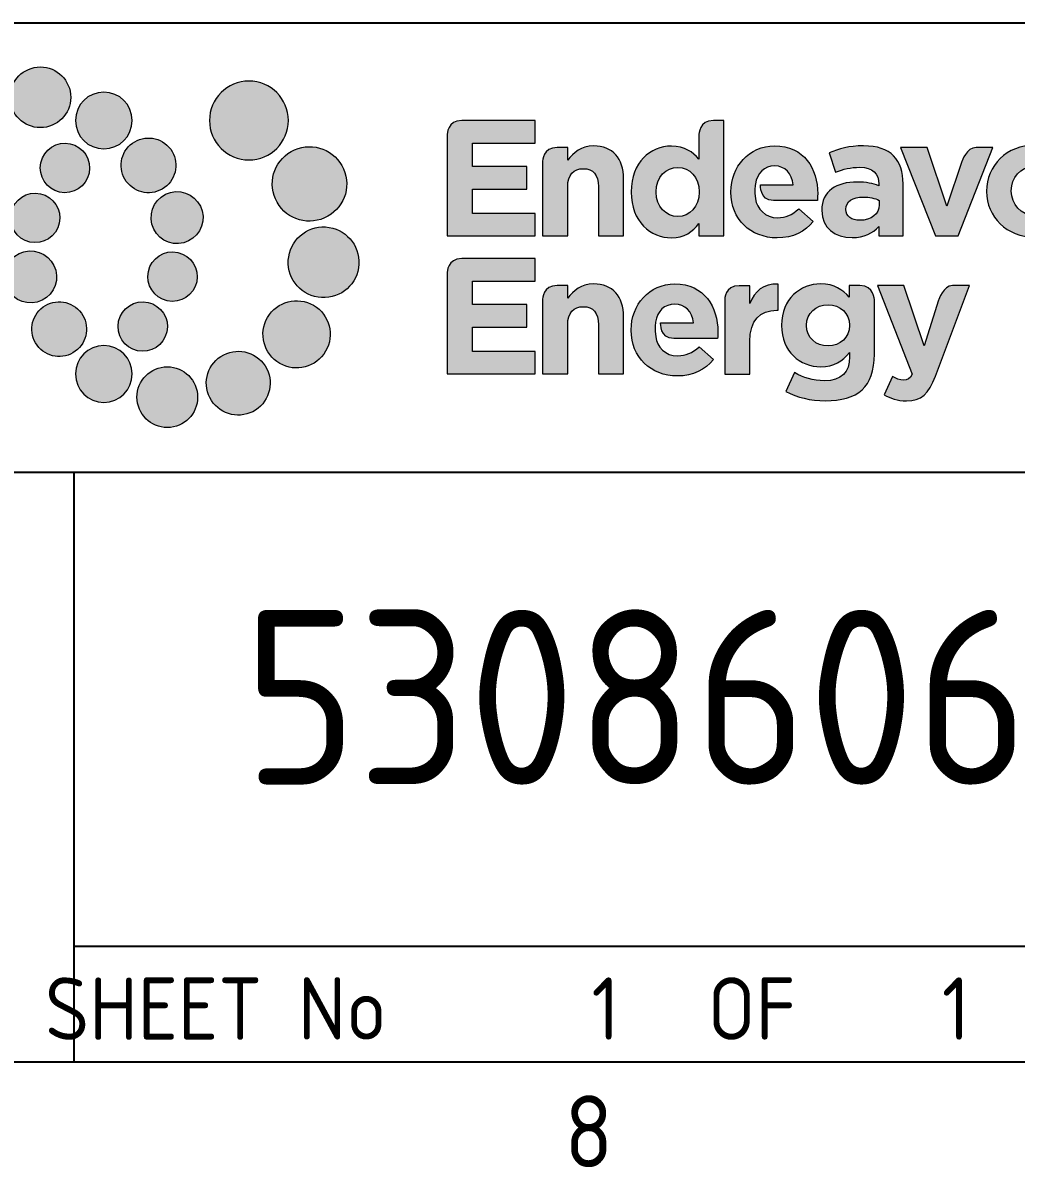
# Paper-space layout 'A3' of a CAD drawing. Header units: metres, sheet in millimetres. Extents: x -21 to 389, y -6 to 284.
# Drawn here: x 344.81 to 373.34, y -1.85 to 31 of the extents above; entities that cross this region are included whole.
import ezdxf
from ezdxf.enums import TextEntityAlignment as Align

# ---------------------------------------------------------------- set-up
doc = ezdxf.new("R2010")
doc.units = ezdxf.units.M
doc.layers.get('0').update_dxf_attribs({"color": 6})
doc.layers.add('Notes', color=7, linetype='Continuous')
doc.layers.add('SupportsUG_SP_EXT', color=7, linetype='Continuous')
doc.styles.add('iecISOCP', font='isocp.shx')
doc.styles.get("Standard").update_dxf_attribs({"font": 'arial.ttf'})

# ---------------------------------------------------------------- blocks, each defined once
blk = doc.blocks.new('EE_LOGO')
h = blk.add_hatch(color=7)
edge = h.paths.add_edge_path()
edge.add_spline(control_points=[(-18.272, 5.865), (-18.338, 6.504), (-18.908, 6.969), (-19.545, 6.904), (-20.185, 6.84), (-20.65, 6.27), (-20.584, 5.634), (-20.52, 4.994), (-19.951, 4.528), (-19.312, 4.593), (-18.671, 4.657), (-18.207, 5.226), (-18.272, 5.865)], knot_values=[0, 0, 0, 0, 1, 1, 1, 2, 2, 2, 3, 3, 3, 4, 4, 4, 4], degree=3, periodic=0)
h = blk.add_hatch(color=7)
edge = h.paths.add_edge_path()
edge.add_spline(control_points=[(-9.932, 4.861), (-9.932, 4.027), (-10.608, 3.351), (-11.442, 3.351), (-12.276, 3.351), (-12.953, 4.027), (-12.953, 4.861), (-12.953, 5.695), (-12.276, 6.371), (-11.442, 6.371), (-10.608, 6.371), (-9.932, 5.695), (-9.932, 4.861)], knot_values=[0, 0, 0, 0, 1, 1, 1, 2, 2, 2, 3, 3, 3, 4, 4, 4, 4], degree=3, periodic=0)
h = blk.add_hatch(color=7)
edge = h.paths.add_edge_path()
edge.add_spline(control_points=[(-15.912, 4.861), (-15.912, 4.261), (-16.398, 3.774), (-16.998, 3.774), (-17.599, 3.774), (-18.085, 4.261), (-18.085, 4.861), (-18.085, 5.461), (-17.599, 5.947), (-16.998, 5.947), (-16.398, 5.947), (-15.912, 5.461), (-15.912, 4.861)], knot_values=[0, 0, 0, 0, 1, 1, 1, 2, 2, 2, 3, 3, 3, 4, 4, 4, 4], degree=3, periodic=0)
edge = h.paths.add_edge_path()
edge.add_spline(control_points=[(-18.287, 3.97), (-18.8, 4.08), (-19.302, 3.756), (-19.412, 3.245), (-19.522, 2.736), (-19.198, 2.231), (-18.69, 2.12), (-18.178, 2.008), (-17.673, 2.333), (-17.564, 2.844), (-17.454, 3.354), (-17.778, 3.859), (-18.287, 3.97)], knot_values=[0, 0, 0, 0, 1, 1, 1, 2, 2, 2, 3, 3, 3, 4, 4, 4, 4], degree=3, periodic=0)
h = blk.add_hatch(color=7)
edge = h.paths.add_edge_path()
edge.add_spline(control_points=[(-14.591, 2.361), (-14.158, 2.747), (-14.12, 3.41), (-14.507, 3.841), (-14.892, 4.274), (-15.554, 4.311), (-15.987, 3.925), (-16.42, 3.541), (-16.456, 2.876), (-16.07, 2.447), (-15.686, 2.014), (-15.024, 1.976), (-14.591, 2.361)], knot_values=[0, 0, 0, 0, 1, 1, 1, 2, 2, 2, 3, 3, 3, 4, 4, 4, 4], degree=3, periodic=0)
edge = h.paths.add_edge_path()
edge.add_spline(control_points=[(-15.912, 4.861), (-15.912, 4.261), (-16.398, 3.774), (-16.998, 3.774), (-17.599, 3.774), (-18.085, 4.261), (-18.085, 4.861), (-18.085, 5.461), (-17.599, 5.947), (-16.998, 5.947), (-16.398, 5.947), (-15.912, 5.461), (-15.912, 4.861)], knot_values=[0, 0, 0, 0, 1, 1, 1, 2, 2, 2, 3, 3, 3, 4, 4, 4, 4], degree=3, periodic=0)
h = blk.add_hatch(color=7)
edge = h.paths.add_edge_path()
edge.add_spline(control_points=[(-15.912, 4.861), (-15.912, 4.261), (-16.398, 3.774), (-16.998, 3.774), (-17.599, 3.774), (-18.085, 4.261), (-18.085, 4.861), (-18.085, 5.461), (-17.598, 5.947), (-16.998, 5.947), (-16.398, 5.947), (-15.912, 5.461), (-15.912, 4.861)], knot_values=[0, 0, 0, 0, 1, 1, 1, 2, 2, 2, 3, 3, 3, 4, 4, 4, 4], degree=3, periodic=0)
edge = h.paths.add_edge_path(flags=16)
edge.add_spline(control_points=[(-15.912, 4.861), (-15.912, 4.261), (-16.398, 3.774), (-16.998, 3.774), (-17.599, 3.774), (-18.085, 4.261), (-18.085, 4.861), (-18.085, 5.461), (-17.599, 5.947), (-16.998, 5.947), (-16.398, 5.947), (-15.912, 5.461), (-15.912, 4.861)], knot_values=[0, 0, 0, 0, 1, 1, 1, 2, 2, 2, 3, 3, 3, 4, 4, 4, 4], degree=3, periodic=0)
h = blk.add_hatch(color=7)
edge = h.paths.add_edge_path()
edge.add_spline(control_points=[(-3.852, 0.44), (-3.852, 0.44), (-3.852, 4.253), (-3.852, 4.3), (-3.852, 4.346), (-3.85, 4.86), (-3.293, 4.86), (-2.736, 4.861), (-0.486, 4.86), (-0.486, 4.86), (-0.486, 4.86), (-0.486, 3.995), (-0.486, 3.995), (-0.486, 3.995), (-2.886, 3.995), (-2.886, 3.995), (-2.886, 3.995), (-2.886, 3.099), (-2.886, 3.099), (-2.886, 3.099), (-0.802, 3.099), (-0.802, 3.099), (-0.802, 3.099), (-0.802, 2.233), (-0.802, 2.233), (-0.802, 2.233), (-2.886, 2.233), (-2.886, 2.233), (-2.886, 2.233), (-2.886, 1.305), (-2.886, 1.305), (-2.886, 1.305), (-0.486, 1.305), (-0.486, 1.305), (-0.486, 1.305), (-0.486, 0.44), (-0.486, 0.44), (-0.486, 0.44), (-3.852, 0.44), (-3.852, 0.44)], knot_values=[0, 0, 0, 0, 1, 1, 1, 2, 2, 2, 3, 3, 3, 4, 4, 4, 5, 5, 5, 6, 6, 6, 7, 7, 7, 8, 8, 8, 9, 9, 9, 10, 10, 10, 11, 11, 11, 12, 12, 12, 13, 13, 13, 13], degree=3, periodic=0)
h = blk.add_hatch(color=7)
edge = h.paths.add_edge_path(flags=16)
edge.add_spline(control_points=[(5.8, 2.133), (5.8, 2.695), (5.427, 3.067), (4.979, 3.067), (4.531, 3.067), (4.151, 2.701), (4.151, 2.133), (4.151, 2.133), (4.151, 2.12), (4.151, 2.12), (4.151, 1.558), (4.531, 1.185), (4.979, 1.185), (5.427, 1.185), (5.8, 1.558), (5.8, 2.12), (5.8, 2.12), (5.8, 2.133), (5.8, 2.133)], knot_values=[0, 0, 0, 0, 1, 1, 1, 2, 2, 2, 3, 3, 3, 4, 4, 4, 5, 5, 5, 6, 6, 6, 6], degree=3, periodic=0)
edge = h.paths.add_edge_path()
edge.add_spline(control_points=[(5.787, 0.44), (5.787, 0.44), (5.787, 0.92), (5.787, 0.92), (5.554, 0.604), (5.231, 0.371), (4.733, 0.371), (3.943, 0.371), (3.192, 0.99), (3.192, 2.12), (3.192, 2.12), (3.192, 2.133), (3.192, 2.133), (3.192, 3.263), (3.931, 3.882), (4.733, 3.882), (5.244, 3.882), (5.56, 3.648), (5.787, 3.377), (5.787, 3.377), (5.787, 4.266), (5.787, 4.304), (5.787, 4.343), (5.789, 4.861), (6.343, 4.861), (6.731, 4.861), (6.747, 4.861), (6.747, 4.861), (6.747, 4.861), (6.747, 0.44), (6.747, 0.44), (6.747, 0.44), (5.787, 0.44), (5.787, 0.44)], knot_values=[0, 0, 0, 0, 1, 1, 1, 2, 2, 2, 3, 3, 3, 4, 4, 4, 5, 5, 5, 6, 6, 6, 7, 7, 7, 8, 8, 8, 9, 9, 9, 10, 10, 10, 11, 11, 11, 11], degree=3, periodic=0)
h = blk.add_hatch(color=7)
edge = h.paths.add_edge_path()
edge.add_spline(control_points=[(-8.551, 1.129), (-7.829, 1.446), (-7.501, 2.288), (-7.819, 3.008), (-8.136, 3.727), (-8.978, 4.056), (-9.698, 3.738), (-10.419, 3.421), (-10.746, 2.579), (-10.431, 1.859), (-10.113, 1.137), (-9.272, 0.81), (-8.551, 1.129)], knot_values=[0, 0, 0, 0, 1, 1, 1, 2, 2, 2, 3, 3, 3, 4, 4, 4, 4], degree=3, periodic=0)
h = blk.add_hatch(color=7)
edge = h.paths.add_edge_path()
edge.add_spline(control_points=[(1.944, 0.44), (1.944, 0.44), (1.944, 2.328), (1.944, 2.328), (1.944, 2.783), (1.729, 3.017), (1.363, 3.017), (0.996, 3.017), (0.763, 2.783), (0.763, 2.328), (0.763, 2.328), (0.763, 0.44), (0.763, 0.44), (0.763, 0.44), (-0.197, 0.44), (-0.197, 0.44), (-0.197, 0.44), (-0.195, 3.212), (-0.197, 3.27), (-0.198, 3.328), (-0.198, 3.825), (0.36, 3.825), (0.763, 3.825), (0.763, 3.825), (0.763, 3.825), (0.763, 3.825), (0.763, 3.345), (0.763, 3.345), (0.984, 3.629), (1.268, 3.888), (1.754, 3.888), (2.481, 3.888), (2.904, 3.408), (2.904, 2.632), (2.904, 2.632), (2.904, 0.44), (2.904, 0.44), (2.904, 0.44), (1.944, 0.44), (1.944, 0.44)], knot_values=[0, 0, 0, 0, 1, 1, 1, 2, 2, 2, 3, 3, 3, 4, 4, 4, 5, 5, 5, 6, 6, 6, 7, 7, 7, 8, 8, 8, 9, 9, 9, 10, 10, 10, 11, 11, 11, 12, 12, 12, 13, 13, 13, 13], degree=3, periodic=0)
h = blk.add_hatch(color=7)
edge = h.paths.add_edge_path()
edge.add_spline(control_points=[(8.687, 3.89), (7.702, 3.89), (7.014, 3.094), (7.014, 2.128), (7.014, 2.128), (7.014, 2.116), (7.014, 2.116), (7.014, 1.08), (7.765, 0.367), (8.782, 0.367), (9.394, 0.367), (9.849, 0.606), (10.164, 0.998), (10.164, 0.998), (9.615, 1.484), (9.615, 1.484), (9.35, 1.238), (9.116, 1.144), (8.794, 1.137), (8.33, 1.127), (8.001, 1.494), (7.955, 1.865), (7.915, 2.185), (7.929, 2.29), (7.951, 2.43), (8.017, 2.847), (8.289, 3.12), (8.687, 3.12), (9.091, 3.12), (9.344, 2.829), (9.401, 2.4), (9.401, 2.4), (8.14, 2.4), (8.14, 2.4), (8.14, 2.4), (8.117, 1.8), (8.643, 1.8), (9.169, 1.8), (10.323, 1.8), (10.323, 1.8), (10.329, 1.888), (10.335, 1.945), (10.335, 2.04), (10.335, 2.04), (10.335, 2.052), (10.335, 2.052), (10.335, 3.012), (9.817, 3.89), (8.687, 3.89)], knot_values=[0, 0, 0, 0, 1, 1, 1, 2, 2, 2, 3, 3, 3, 4, 4, 4, 5, 5, 5, 6, 6, 6, 7, 7, 7, 8, 8, 8, 9, 9, 9, 10, 10, 10, 11, 11, 11, 12, 12, 12, 13, 13, 13, 14, 14, 14, 15, 15, 15, 16, 16, 16, 16], degree=3, periodic=0)
h = blk.add_hatch(color=7)
edge = h.paths.add_edge_path(flags=16)
edge.add_spline(control_points=[(12.693, 1.804), (12.529, 1.88), (12.315, 1.93), (12.081, 1.93), (11.67, 1.93), (11.418, 1.766), (11.418, 1.463), (11.418, 1.463), (11.418, 1.45), (11.418, 1.45), (11.418, 1.191), (11.632, 1.04), (11.942, 1.04), (12.39, 1.04), (12.693, 1.286), (12.693, 1.633), (12.693, 1.633), (12.693, 1.804), (12.693, 1.804)], knot_values=[0, 0, 0, 0, 1, 1, 1, 2, 2, 2, 3, 3, 3, 4, 4, 4, 5, 5, 5, 6, 6, 6, 6], degree=3, periodic=0)
edge = h.paths.add_edge_path()
edge.add_spline(control_points=[(12.674, 0.44), (12.674, 0.44), (12.674, 0.806), (12.674, 0.806), (12.441, 0.547), (12.119, 0.377), (11.651, 0.377), (11.014, 0.377), (10.489, 0.743), (10.489, 1.412), (10.489, 1.412), (10.489, 1.425), (10.489, 1.425), (10.489, 2.164), (11.051, 2.505), (11.853, 2.505), (12.194, 2.505), (12.441, 2.448), (12.68, 2.366), (12.68, 2.366), (12.68, 2.423), (12.68, 2.423), (12.68, 2.82), (12.434, 3.069), (11.954, 3.069), (11.588, 3.069), (11.329, 2.999), (11.02, 2.886), (11.02, 2.886), (10.78, 3.618), (10.78, 3.618), (11.152, 3.782), (11.519, 3.89), (12.093, 3.89), (13.142, 3.89), (13.603, 3.347), (13.603, 2.431), (13.603, 2.431), (13.603, 0.44), (13.603, 0.44), (13.603, 0.44), (12.674, 0.44), (12.674, 0.44)], knot_values=[0, 0, 0, 0, 1, 1, 1, 2, 2, 2, 3, 3, 3, 4, 4, 4, 5, 5, 5, 6, 6, 6, 7, 7, 7, 8, 8, 8, 9, 9, 9, 10, 10, 10, 11, 11, 11, 12, 12, 12, 13, 13, 13, 14, 14, 14, 14], degree=3, periodic=0)
h = blk.add_hatch(color=7)
edge = h.paths.add_edge_path()
edge.add_spline(control_points=[(15.712, 0.441), (15.712, 0.441), (14.841, 0.441), (14.841, 0.441), (14.841, 0.441), (13.508, 3.828), (13.508, 3.828), (13.508, 3.828), (14.525, 3.828), (14.525, 3.828), (14.525, 3.828), (15.283, 1.584), (15.283, 1.584), (15.283, 1.584), (15.86, 3.296), (15.86, 3.296), (15.86, 3.296), (16.025, 3.828), (16.404, 3.828), (16.783, 3.828), (17.044, 3.828), (17.044, 3.828), (17.044, 3.828), (15.712, 0.441), (15.712, 0.441)], knot_values=[0, 0, 0, 0, 1, 1, 1, 2, 2, 2, 3, 3, 3, 4, 4, 4, 5, 5, 5, 6, 6, 6, 7, 7, 7, 8, 8, 8, 8], degree=3, periodic=0)
h = blk.add_hatch(color=7)
edge = h.paths.add_edge_path(flags=16)
edge.add_spline(control_points=[(19.518, 2.158), (19.518, 2.657), (19.157, 3.092), (18.627, 3.092), (18.078, 3.092), (17.749, 2.669), (17.749, 2.171), (17.749, 2.171), (17.749, 2.158), (17.749, 2.158), (17.749, 1.659), (18.109, 1.223), (18.64, 1.223), (19.189, 1.223), (19.518, 1.646), (19.518, 2.145), (19.518, 2.145), (19.518, 2.158), (19.518, 2.158)], knot_values=[0, 0, 0, 0, 1, 1, 1, 2, 2, 2, 3, 3, 3, 4, 4, 4, 5, 5, 5, 6, 6, 6, 6], degree=3, periodic=0)
edge = h.paths.add_edge_path()
edge.add_spline(control_points=[(18.627, 0.396), (17.579, 0.396), (16.802, 1.173), (16.802, 2.145), (16.802, 2.145), (16.802, 2.158), (16.802, 2.158), (16.802, 3.13), (17.585, 3.92), (18.64, 3.92), (19.688, 3.92), (20.465, 3.143), (20.465, 2.171), (20.465, 2.171), (20.465, 2.158), (20.465, 2.158), (20.465, 1.185), (19.682, 0.396), (18.627, 0.396)], knot_values=[0, 0, 0, 0, 1, 1, 1, 2, 2, 2, 3, 3, 3, 4, 4, 4, 5, 5, 5, 6, 6, 6, 6], degree=3, periodic=0)
h = blk.add_hatch(color=7)
edge = h.paths.add_edge_path()
edge.add_spline(control_points=[(-13.94, 0.18), (-13.409, 0.32), (-13.092, 0.865), (-13.232, 1.397), (-13.372, 1.93), (-13.919, 2.246), (-14.449, 2.106), (-14.977, 1.966), (-15.296, 1.421), (-15.158, 0.89), (-15.017, 0.358), (-14.472, 0.04), (-13.94, 0.18)], knot_values=[0, 0, 0, 0, 1, 1, 1, 2, 2, 2, 3, 3, 3, 4, 4, 4, 4], degree=3, periodic=0)
h = blk.add_hatch(color=7)
edge = h.paths.add_edge_path()
edge.add_spline(control_points=[(-19.428, 2.057), (-19.94, 2.167), (-20.443, 1.843), (-20.553, 1.333), (-20.663, 0.823), (-20.338, 0.318), (-19.83, 0.208), (-19.319, 0.096), (-18.814, 0.421), (-18.705, 0.932), (-18.594, 1.442), (-18.919, 1.947), (-19.428, 2.057)], knot_values=[0, 0, 0, 0, 1, 1, 1, 2, 2, 2, 3, 3, 3, 4, 4, 4, 4], degree=3, periodic=0)
h = blk.add_hatch(color=7)
edge = h.paths.add_edge_path()
edge.add_spline(control_points=[(-8.66, -1.921), (-7.912, -1.963), (-7.274, -1.392), (-7.231, -0.645), (-7.186, 0.102), (-7.76, 0.74), (-8.507, 0.784), (-9.254, 0.827), (-9.893, 0.256), (-9.936, -0.492), (-9.977, -1.238), (-9.407, -1.878), (-8.66, -1.921)], knot_values=[0, 0, 0, 0, 1, 1, 1, 2, 2, 2, 3, 3, 3, 4, 4, 4, 4], degree=3, periodic=0)
h = blk.add_hatch(color=7)
edge = h.paths.add_edge_path()
edge.add_spline(control_points=[(-20.056, -0.164), (-20.588, -0.304), (-20.905, -0.849), (-20.765, -1.38), (-20.625, -1.913), (-20.078, -2.23), (-19.548, -2.089), (-19.02, -1.949), (-18.701, -1.405), (-18.839, -0.874), (-18.98, -0.341), (-19.524, -0.024), (-20.056, -0.164)], knot_values=[0, 0, 0, 0, 1, 1, 1, 2, 2, 2, 3, 3, 3, 4, 4, 4, 4], degree=3, periodic=0)
h = blk.add_hatch(color=7)
edge = h.paths.add_edge_path()
edge.add_spline(control_points=[(-14.569, -2.041), (-14.056, -2.151), (-13.554, -1.827), (-13.444, -1.316), (-13.334, -0.807), (-13.658, -0.302), (-14.167, -0.191), (-14.678, -0.079), (-15.183, -0.404), (-15.292, -0.916), (-15.402, -1.425), (-15.078, -1.93), (-14.569, -2.041)], knot_values=[0, 0, 0, 0, 1, 1, 1, 2, 2, 2, 3, 3, 3, 4, 4, 4, 4], degree=3, periodic=0)
h = blk.add_hatch(color=7)
edge = h.paths.add_edge_path()
edge.add_spline(control_points=[(-3.852, -4.844), (-3.852, -4.844), (-3.852, -1.031), (-3.852, -0.984), (-3.852, -0.938), (-3.85, -0.425), (-3.293, -0.424), (-2.736, -0.424), (-0.486, -0.424), (-0.486, -0.424), (-0.486, -0.424), (-0.486, -1.289), (-0.486, -1.289), (-0.486, -1.289), (-2.886, -1.289), (-2.886, -1.289), (-2.886, -1.289), (-2.886, -2.186), (-2.886, -2.186), (-2.886, -2.186), (-0.802, -2.186), (-0.802, -2.186), (-0.802, -2.186), (-0.802, -3.051), (-0.802, -3.051), (-0.802, -3.051), (-2.886, -3.051), (-2.886, -3.051), (-2.886, -3.051), (-2.886, -3.98), (-2.886, -3.98), (-2.886, -3.98), (-0.486, -3.98), (-0.486, -3.98), (-0.486, -3.98), (-0.486, -4.844), (-0.486, -4.844), (-0.486, -4.844), (-3.852, -4.844), (-3.852, -4.844)], knot_values=[0, 0, 0, 0, 1, 1, 1, 2, 2, 2, 3, 3, 3, 4, 4, 4, 5, 5, 5, 6, 6, 6, 7, 7, 7, 8, 8, 8, 9, 9, 9, 10, 10, 10, 11, 11, 11, 12, 12, 12, 13, 13, 13, 13], degree=3, periodic=0)
h = blk.add_hatch(color=7)
edge = h.paths.add_edge_path()
edge.add_spline(control_points=[(1.944, -4.844), (1.944, -4.844), (1.944, -2.956), (1.944, -2.956), (1.944, -2.502), (1.729, -2.267), (1.363, -2.267), (0.996, -2.267), (0.763, -2.502), (0.763, -2.956), (0.763, -2.956), (0.763, -4.844), (0.763, -4.844), (0.763, -4.844), (-0.197, -4.844), (-0.197, -4.844), (-0.197, -4.844), (-0.195, -2.072), (-0.197, -2.014), (-0.198, -1.956), (-0.198, -1.459), (0.36, -1.459), (0.763, -1.459), (0.763, -1.459), (0.763, -1.459), (0.763, -1.459), (0.763, -1.939), (0.763, -1.939), (0.984, -1.655), (1.268, -1.396), (1.754, -1.396), (2.481, -1.396), (2.904, -1.876), (2.904, -2.653), (2.904, -2.653), (2.904, -4.844), (2.904, -4.844), (2.904, -4.844), (1.944, -4.844), (1.944, -4.844)], knot_values=[0, 0, 0, 0, 1, 1, 1, 2, 2, 2, 3, 3, 3, 4, 4, 4, 5, 5, 5, 6, 6, 6, 7, 7, 7, 8, 8, 8, 9, 9, 9, 10, 10, 10, 11, 11, 11, 12, 12, 12, 13, 13, 13, 13], degree=3, periodic=0)
h = blk.add_hatch(color=7)
edge = h.paths.add_edge_path()
edge.add_spline(control_points=[(4.865, -1.396), (3.88, -1.396), (3.192, -2.192), (3.192, -3.158), (3.192, -3.158), (3.192, -3.171), (3.192, -3.171), (3.192, -4.206), (3.943, -4.92), (4.96, -4.92), (5.572, -4.92), (6.027, -4.68), (6.343, -4.288), (6.343, -4.288), (5.794, -3.802), (5.794, -3.802), (5.528, -4.048), (5.295, -4.143), (4.973, -4.149), (4.508, -4.159), (4.18, -3.793), (4.133, -3.421), (4.093, -3.101), (4.107, -2.996), (4.129, -2.856), (4.195, -2.439), (4.467, -2.167), (4.865, -2.167), (5.269, -2.167), (5.522, -2.457), (5.579, -2.886), (5.579, -2.886), (4.318, -2.886), (4.318, -2.886), (4.318, -2.886), (4.295, -3.486), (4.821, -3.486), (5.347, -3.486), (6.501, -3.486), (6.501, -3.486), (6.507, -3.398), (6.513, -3.341), (6.513, -3.246), (6.513, -3.246), (6.513, -3.234), (6.513, -3.234), (6.513, -2.274), (5.995, -1.396), (4.865, -1.396)], knot_values=[0, 0, 0, 0, 1, 1, 1, 2, 2, 2, 3, 3, 3, 4, 4, 4, 5, 5, 5, 6, 6, 6, 7, 7, 7, 8, 8, 8, 9, 9, 9, 10, 10, 10, 11, 11, 11, 12, 12, 12, 13, 13, 13, 14, 14, 14, 15, 15, 15, 16, 16, 16, 16], degree=3, periodic=0)
h = blk.add_hatch(color=7)
edge = h.paths.add_edge_path()
edge.add_spline(control_points=[(8.766, -2.404), (8.128, -2.404), (7.736, -2.789), (7.736, -3.598), (7.736, -3.598), (7.736, -4.848), (7.736, -4.848), (7.736, -4.848), (6.776, -4.848), (6.776, -4.848), (6.776, -4.848), (6.776, -2.05), (6.776, -2.019), (6.776, -1.989), (6.774, -1.463), (7.333, -1.463), (7.736, -1.463), (7.736, -1.463), (7.736, -1.463), (7.736, -1.463), (7.736, -2.145), (7.736, -2.145), (7.932, -1.678), (8.247, -1.375), (8.816, -1.4), (8.816, -1.4), (8.816, -2.404), (8.816, -2.404), (8.816, -2.404), (8.766, -2.404), (8.766, -2.404)], knot_values=[0, 0, 0, 0, 1, 1, 1, 2, 2, 2, 3, 3, 3, 4, 4, 4, 5, 5, 5, 6, 6, 6, 7, 7, 7, 8, 8, 8, 9, 9, 9, 10, 10, 10, 10], degree=3, periodic=0)
h = blk.add_hatch(color=7)
edge = h.paths.add_edge_path(flags=16)
edge.add_spline(control_points=[(11.557, -2.975), (11.557, -2.514), (11.198, -2.192), (10.73, -2.192), (10.263, -2.192), (9.909, -2.514), (9.909, -2.975), (9.909, -2.975), (9.909, -2.988), (9.909, -2.988), (9.909, -3.455), (10.263, -3.771), (10.73, -3.771), (11.198, -3.771), (11.557, -3.448), (11.557, -2.988), (11.557, -2.988), (11.557, -2.975), (11.557, -2.975)], knot_values=[0, 0, 0, 0, 1, 1, 1, 2, 2, 2, 3, 3, 3, 4, 4, 4, 5, 5, 5, 6, 6, 6, 6], degree=3, periodic=0)
edge = h.paths.add_edge_path()
edge.add_spline(control_points=[(10.617, -5.867), (10.067, -5.867), (9.549, -5.741), (9.12, -5.513), (9.12, -5.513), (9.448, -4.793), (9.448, -4.793), (9.796, -4.989), (10.143, -5.103), (10.592, -5.103), (11.248, -5.103), (11.557, -4.787), (11.557, -4.181), (11.557, -4.181), (11.557, -4.017), (11.557, -4.017), (11.273, -4.358), (10.964, -4.566), (10.452, -4.566), (9.663, -4.566), (8.949, -3.991), (8.949, -2.988), (8.949, -2.988), (8.949, -2.975), (8.949, -2.975), (8.949, -1.965), (9.676, -1.396), (10.452, -1.396), (10.976, -1.396), (11.286, -1.617), (11.545, -1.901), (11.545, -1.901), (11.545, -1.459), (11.545, -1.459), (11.545, -1.459), (11.545, -1.459), (11.952, -1.459), (12.509, -1.459), (12.505, -2.018), (12.505, -2.018), (12.505, -2.018), (12.505, -4.08), (12.505, -4.08), (12.505, -5.355), (11.873, -5.867), (10.617, -5.867)], knot_values=[0, 0, 0, 0, 1, 1, 1, 2, 2, 2, 3, 3, 3, 4, 4, 4, 5, 5, 5, 6, 6, 6, 7, 7, 7, 8, 8, 8, 9, 9, 9, 10, 10, 10, 11, 11, 11, 12, 12, 12, 13, 13, 13, 14, 14, 14, 15, 15, 15, 15], degree=3, periodic=0)
h = blk.add_hatch(color=7)
edge = h.paths.add_edge_path()
edge.add_spline(control_points=[(14.843, -4.923), (14.584, -5.612), (14.306, -5.871), (13.732, -5.871), (13.384, -5.871), (13.125, -5.782), (12.879, -5.637), (12.879, -5.637), (13.201, -4.942), (13.201, -4.942), (13.328, -5.018), (13.486, -5.075), (13.612, -5.075), (13.776, -5.075), (13.864, -5.025), (13.947, -4.854), (13.947, -4.854), (12.62, -1.457), (12.62, -1.457), (12.62, -1.457), (13.637, -1.457), (13.637, -1.457), (13.637, -1.457), (14.407, -3.762), (14.407, -3.762), (14.407, -3.762), (14.967, -2.015), (14.967, -2.015), (14.967, -2.015), (15.138, -1.457), (15.498, -1.457), (15.858, -1.457), (16.144, -1.457), (16.144, -1.457), (16.144, -1.457), (14.843, -4.923), (14.843, -4.923)], knot_values=[0, 0, 0, 0, 1, 1, 1, 2, 2, 2, 3, 3, 3, 4, 4, 4, 5, 5, 5, 6, 6, 6, 7, 7, 7, 8, 8, 8, 9, 9, 9, 10, 10, 10, 11, 11, 11, 12, 12, 12, 12], degree=3, periodic=0)
h = blk.add_hatch(color=7)
edge = h.paths.add_edge_path()
edge.add_spline(control_points=[(-19.406, -2.345), (-19.838, -2.731), (-19.876, -3.393), (-19.489, -3.824), (-19.105, -4.258), (-18.443, -4.295), (-18.01, -3.908), (-17.577, -3.524), (-17.541, -2.86), (-17.926, -2.43), (-18.311, -1.997), (-18.973, -1.96), (-19.406, -2.345)], knot_values=[0, 0, 0, 0, 1, 1, 1, 2, 2, 2, 3, 3, 3, 4, 4, 4, 4], degree=3, periodic=0)
h = blk.add_hatch(color=7)
edge = h.paths.add_edge_path()
edge.add_spline(control_points=[(-15.71, -3.953), (-15.197, -4.063), (-14.695, -3.739), (-14.585, -3.229), (-14.474, -2.719), (-14.799, -2.214), (-15.307, -2.103), (-15.819, -1.992), (-16.324, -2.317), (-16.433, -2.828), (-16.543, -3.338), (-16.218, -3.843), (-15.71, -3.953)], knot_values=[0, 0, 0, 0, 1, 1, 1, 2, 2, 2, 3, 3, 3, 4, 4, 4, 4], degree=3, periodic=0)
h = blk.add_hatch(color=7)
edge = h.paths.add_edge_path()
edge.add_spline(control_points=[(-10.266, -4.439), (-9.654, -4.794), (-8.863, -4.589), (-8.506, -3.974), (-8.149, -3.359), (-8.356, -2.573), (-8.968, -2.215), (-9.583, -1.856), (-10.371, -2.064), (-10.729, -2.678), (-11.089, -3.292), (-10.881, -4.08), (-10.266, -4.439)], knot_values=[0, 0, 0, 0, 1, 1, 1, 2, 2, 2, 3, 3, 3, 4, 4, 4, 4], degree=3, periodic=0)
h = blk.add_hatch(color=7)
edge = h.paths.add_edge_path()
edge.add_spline(control_points=[(-18.085, -4.844), (-18.085, -4.244), (-17.599, -3.758), (-16.998, -3.758), (-16.398, -3.758), (-15.912, -4.244), (-15.912, -4.844), (-15.912, -5.444), (-16.398, -5.931), (-16.998, -5.931), (-17.599, -5.931), (-18.085, -5.444), (-18.085, -4.844)], knot_values=[0, 0, 0, 0, 1, 1, 1, 2, 2, 2, 3, 3, 3, 4, 4, 4, 4], degree=3, periodic=0)
h = blk.add_hatch(color=7)
edge = h.paths.add_edge_path()
edge.add_spline(control_points=[(-12.879, -5.857), (-12.516, -6.425), (-11.757, -6.59), (-11.19, -6.225), (-10.623, -5.859), (-10.461, -5.104), (-10.823, -4.534), (-11.191, -3.967), (-11.947, -3.803), (-12.514, -4.169), (-13.081, -4.533), (-13.248, -5.291), (-12.879, -5.857)], knot_values=[0, 0, 0, 0, 1, 1, 1, 2, 2, 2, 3, 3, 3, 4, 4, 4, 4], degree=3, periodic=0)
h = blk.add_hatch(color=7)
edge = h.paths.add_edge_path()
edge.add_spline(control_points=[(-15.724, -5.849), (-15.658, -6.488), (-15.089, -6.953), (-14.452, -6.888), (-13.812, -6.823), (-13.347, -6.254), (-13.413, -5.617), (-13.476, -4.978), (-14.045, -4.512), (-14.684, -4.576), (-15.326, -4.641), (-15.79, -5.21), (-15.724, -5.849)], knot_values=[0, 0, 0, 0, 1, 1, 1, 2, 2, 2, 3, 3, 3, 4, 4, 4, 4], degree=3, periodic=0)
at = {"color": 7, "lineweight": 0}
for points in [[(-15.078, 2.115), (-15.078, 2.115)], [(-18.918, -2.098), (-18.918, -2.098)]]:
    blk.add_lwpolyline(points, dxfattribs=at)
for points, knots in [([(-18.272, 5.865), (-18.338, 6.504), (-18.908, 6.969), (-19.545, 6.904), (-20.185, 6.84), (-20.65, 6.27), (-20.584, 5.634), (-20.52, 4.994), (-19.951, 4.528), (-19.312, 4.593), (-18.671, 4.657), (-18.207, 5.226), (-18.272, 5.865)], [0, 0, 0, 0, 1, 1, 1, 2, 2, 2, 3, 3, 3, 4, 4, 4, 4]), ([(-9.932, 4.861), (-9.932, 4.027), (-10.608, 3.351), (-11.442, 3.351), (-12.276, 3.351), (-12.953, 4.027), (-12.953, 4.861), (-12.953, 5.695), (-12.276, 6.371), (-11.442, 6.371), (-10.608, 6.371), (-9.932, 5.695), (-9.932, 4.861)], [0, 0, 0, 0, 1, 1, 1, 2, 2, 2, 3, 3, 3, 4, 4, 4, 4]), ([(-15.912, 4.861), (-15.912, 4.261), (-16.398, 3.774), (-16.998, 3.774), (-17.599, 3.774), (-18.085, 4.261), (-18.085, 4.861), (-18.085, 5.461), (-17.599, 5.947), (-16.998, 5.947), (-16.398, 5.947), (-15.912, 5.461), (-15.912, 4.861)], [0, 0, 0, 0, 1, 1, 1, 2, 2, 2, 3, 3, 3, 4, 4, 4, 4]), ([(-15.912, 4.861), (-15.912, 4.261), (-16.398, 3.774), (-16.998, 3.774), (-17.599, 3.774), (-18.085, 4.261), (-18.085, 4.861), (-18.085, 5.461), (-17.598, 5.947), (-16.998, 5.947), (-16.398, 5.947), (-15.912, 5.461), (-15.912, 4.861)], [0, 0, 0, 0, 1, 1, 1, 2, 2, 2, 3, 3, 3, 4, 4, 4, 4]), ([(-3.852, 0.44), (-3.852, 0.44), (-3.852, 4.253), (-3.852, 4.3), (-3.852, 4.346), (-3.85, 4.86), (-3.293, 4.86), (-2.736, 4.861), (-0.486, 4.86), (-0.486, 4.86), (-0.486, 4.86), (-0.486, 3.995), (-0.486, 3.995), (-0.486, 3.995), (-2.886, 3.995), (-2.886, 3.995), (-2.886, 3.995), (-2.886, 3.099), (-2.886, 3.099), (-2.886, 3.099), (-0.802, 3.099), (-0.802, 3.099), (-0.802, 3.099), (-0.802, 2.233), (-0.802, 2.233), (-0.802, 2.233), (-2.886, 2.233), (-2.886, 2.233), (-2.886, 2.233), (-2.886, 1.305), (-2.886, 1.305), (-2.886, 1.305), (-0.486, 1.305), (-0.486, 1.305), (-0.486, 1.305), (-0.486, 0.44), (-0.486, 0.44), (-0.486, 0.44), (-3.852, 0.44), (-3.852, 0.44)], [0, 0, 0, 0, 1, 1, 1, 2, 2, 2, 3, 3, 3, 4, 4, 4, 5, 5, 5, 6, 6, 6, 7, 7, 7, 8, 8, 8, 9, 9, 9, 10, 10, 10, 11, 11, 11, 12, 12, 12, 13, 13, 13, 13]), ([(5.787, 0.44), (5.787, 0.44), (5.787, 0.92), (5.787, 0.92), (5.554, 0.604), (5.231, 0.371), (4.733, 0.371), (3.943, 0.371), (3.192, 0.99), (3.192, 2.12), (3.192, 2.12), (3.192, 2.133), (3.192, 2.133), (3.192, 3.263), (3.931, 3.882), (4.733, 3.882), (5.244, 3.882), (5.56, 3.648), (5.787, 3.377), (5.787, 3.377), (5.787, 4.266), (5.787, 4.304), (5.787, 4.343), (5.789, 4.861), (6.343, 4.861), (6.731, 4.861), (6.747, 4.861), (6.747, 4.861), (6.747, 4.861), (6.747, 0.44), (6.747, 0.44), (6.747, 0.44), (5.787, 0.44), (5.787, 0.44)], [0, 0, 0, 0, 1, 1, 1, 2, 2, 2, 3, 3, 3, 4, 4, 4, 5, 5, 5, 6, 6, 6, 7, 7, 7, 8, 8, 8, 9, 9, 9, 10, 10, 10, 11, 11, 11, 11]), ([(-18.287, 3.97), (-18.8, 4.08), (-19.302, 3.756), (-19.412, 3.245), (-19.522, 2.736), (-19.198, 2.231), (-18.69, 2.12), (-18.178, 2.008), (-17.673, 2.333), (-17.564, 2.844), (-17.454, 3.354), (-17.778, 3.859), (-18.287, 3.97)], [0, 0, 0, 0, 1, 1, 1, 2, 2, 2, 3, 3, 3, 4, 4, 4, 4]), ([(-14.591, 2.361), (-14.158, 2.747), (-14.12, 3.41), (-14.507, 3.841), (-14.892, 4.274), (-15.554, 4.311), (-15.987, 3.925), (-16.42, 3.541), (-16.456, 2.876), (-16.07, 2.447), (-15.686, 2.014), (-15.024, 1.976), (-14.591, 2.361)], [0, 0, 0, 0, 1, 1, 1, 2, 2, 2, 3, 3, 3, 4, 4, 4, 4]), ([(-8.551, 1.129), (-7.829, 1.446), (-7.501, 2.288), (-7.819, 3.008), (-8.136, 3.727), (-8.978, 4.056), (-9.698, 3.738), (-10.419, 3.421), (-10.746, 2.579), (-10.431, 1.859), (-10.113, 1.137), (-9.272, 0.81), (-8.551, 1.129)], [0, 0, 0, 0, 1, 1, 1, 2, 2, 2, 3, 3, 3, 4, 4, 4, 4]), ([(1.944, 0.44), (1.944, 0.44), (1.944, 2.328), (1.944, 2.328), (1.944, 2.783), (1.729, 3.017), (1.363, 3.017), (0.996, 3.017), (0.763, 2.783), (0.763, 2.328), (0.763, 2.328), (0.763, 0.44), (0.763, 0.44), (0.763, 0.44), (-0.197, 0.44), (-0.197, 0.44), (-0.197, 0.44), (-0.195, 3.212), (-0.197, 3.27), (-0.198, 3.328), (-0.198, 3.825), (0.36, 3.825), (0.763, 3.825), (0.763, 3.825), (0.763, 3.825), (0.763, 3.825), (0.763, 3.345), (0.763, 3.345), (0.984, 3.629), (1.268, 3.888), (1.754, 3.888), (2.481, 3.888), (2.904, 3.408), (2.904, 2.632), (2.904, 2.632), (2.904, 0.44), (2.904, 0.44), (2.904, 0.44), (1.944, 0.44), (1.944, 0.44)], [0, 0, 0, 0, 1, 1, 1, 2, 2, 2, 3, 3, 3, 4, 4, 4, 5, 5, 5, 6, 6, 6, 7, 7, 7, 8, 8, 8, 9, 9, 9, 10, 10, 10, 11, 11, 11, 12, 12, 12, 13, 13, 13, 13]), ([(8.687, 3.89), (7.702, 3.89), (7.014, 3.094), (7.014, 2.128), (7.014, 2.128), (7.014, 2.116), (7.014, 2.116), (7.014, 1.08), (7.765, 0.367), (8.782, 0.367), (9.394, 0.367), (9.849, 0.606), (10.164, 0.998), (10.164, 0.998), (9.615, 1.484), (9.615, 1.484), (9.35, 1.238), (9.116, 1.144), (8.794, 1.137), (8.33, 1.127), (8.001, 1.494), (7.955, 1.865), (7.915, 2.185), (7.929, 2.29), (7.951, 2.43), (8.017, 2.847), (8.289, 3.12), (8.687, 3.12), (9.091, 3.12), (9.344, 2.829), (9.401, 2.4), (9.401, 2.4), (8.14, 2.4), (8.14, 2.4), (8.14, 2.4), (8.117, 1.8), (8.643, 1.8), (9.169, 1.8), (10.323, 1.8), (10.323, 1.8), (10.329, 1.888), (10.335, 1.945), (10.335, 2.04), (10.335, 2.04), (10.335, 2.052), (10.335, 2.052), (10.335, 3.012), (9.817, 3.89), (8.687, 3.89)], [0, 0, 0, 0, 1, 1, 1, 2, 2, 2, 3, 3, 3, 4, 4, 4, 5, 5, 5, 6, 6, 6, 7, 7, 7, 8, 8, 8, 9, 9, 9, 10, 10, 10, 11, 11, 11, 12, 12, 12, 13, 13, 13, 14, 14, 14, 15, 15, 15, 16, 16, 16, 16]), ([(12.674, 0.44), (12.674, 0.44), (12.674, 0.806), (12.674, 0.806), (12.441, 0.547), (12.119, 0.377), (11.651, 0.377), (11.014, 0.377), (10.489, 0.743), (10.489, 1.412), (10.489, 1.412), (10.489, 1.425), (10.489, 1.425), (10.489, 2.164), (11.051, 2.505), (11.853, 2.505), (12.194, 2.505), (12.441, 2.448), (12.68, 2.366), (12.68, 2.366), (12.68, 2.423), (12.68, 2.423), (12.68, 2.82), (12.434, 3.069), (11.954, 3.069), (11.588, 3.069), (11.329, 2.999), (11.02, 2.886), (11.02, 2.886), (10.78, 3.618), (10.78, 3.618), (11.152, 3.782), (11.519, 3.89), (12.093, 3.89), (13.142, 3.89), (13.603, 3.347), (13.603, 2.431), (13.603, 2.431), (13.603, 0.44), (13.603, 0.44), (13.603, 0.44), (12.674, 0.44), (12.674, 0.44)], [0, 0, 0, 0, 1, 1, 1, 2, 2, 2, 3, 3, 3, 4, 4, 4, 5, 5, 5, 6, 6, 6, 7, 7, 7, 8, 8, 8, 9, 9, 9, 10, 10, 10, 11, 11, 11, 12, 12, 12, 13, 13, 13, 14, 14, 14, 14]), ([(15.712, 0.441), (15.712, 0.441), (14.841, 0.441), (14.841, 0.441), (14.841, 0.441), (13.508, 3.828), (13.508, 3.828), (13.508, 3.828), (14.525, 3.828), (14.525, 3.828), (14.525, 3.828), (15.283, 1.584), (15.283, 1.584), (15.283, 1.584), (15.86, 3.296), (15.86, 3.296), (15.86, 3.296), (16.025, 3.828), (16.404, 3.828), (16.783, 3.828), (17.044, 3.828), (17.044, 3.828), (17.044, 3.828), (15.712, 0.441), (15.712, 0.441)], [0, 0, 0, 0, 1, 1, 1, 2, 2, 2, 3, 3, 3, 4, 4, 4, 5, 5, 5, 6, 6, 6, 7, 7, 7, 8, 8, 8, 8]), ([(18.627, 0.396), (17.579, 0.396), (16.802, 1.173), (16.802, 2.145), (16.802, 2.145), (16.802, 2.158), (16.802, 2.158), (16.802, 3.13), (17.585, 3.92), (18.64, 3.92), (19.688, 3.92), (20.465, 3.143), (20.465, 2.171), (20.465, 2.171), (20.465, 2.158), (20.465, 2.158), (20.465, 1.185), (19.682, 0.396), (18.627, 0.396)], [0, 0, 0, 0, 1, 1, 1, 2, 2, 2, 3, 3, 3, 4, 4, 4, 5, 5, 5, 6, 6, 6, 6]), ([(5.8, 2.133), (5.8, 2.695), (5.427, 3.067), (4.979, 3.067), (4.531, 3.067), (4.151, 2.701), (4.151, 2.133), (4.151, 2.133), (4.151, 2.12), (4.151, 2.12), (4.151, 1.558), (4.531, 1.185), (4.979, 1.185), (5.427, 1.185), (5.8, 1.558), (5.8, 2.12), (5.8, 2.12), (5.8, 2.133), (5.8, 2.133)], [0, 0, 0, 0, 1, 1, 1, 2, 2, 2, 3, 3, 3, 4, 4, 4, 5, 5, 5, 6, 6, 6, 6]), ([(19.518, 2.158), (19.518, 2.657), (19.157, 3.092), (18.627, 3.092), (18.078, 3.092), (17.749, 2.669), (17.749, 2.171), (17.749, 2.171), (17.749, 2.158), (17.749, 2.158), (17.749, 1.659), (18.109, 1.223), (18.64, 1.223), (19.189, 1.223), (19.518, 1.646), (19.518, 2.145), (19.518, 2.145), (19.518, 2.158), (19.518, 2.158)], [0, 0, 0, 0, 1, 1, 1, 2, 2, 2, 3, 3, 3, 4, 4, 4, 5, 5, 5, 6, 6, 6, 6]), ([(-13.94, 0.18), (-13.409, 0.32), (-13.092, 0.865), (-13.232, 1.397), (-13.372, 1.93), (-13.919, 2.246), (-14.449, 2.106), (-14.977, 1.966), (-15.296, 1.421), (-15.158, 0.89), (-15.017, 0.358), (-14.472, 0.04), (-13.94, 0.18)], [0, 0, 0, 0, 1, 1, 1, 2, 2, 2, 3, 3, 3, 4, 4, 4, 4]), ([(-19.428, 2.057), (-19.94, 2.167), (-20.443, 1.843), (-20.553, 1.333), (-20.663, 0.823), (-20.338, 0.318), (-19.83, 0.208), (-19.319, 0.096), (-18.814, 0.421), (-18.705, 0.932), (-18.594, 1.442), (-18.919, 1.947), (-19.428, 2.057)], [0, 0, 0, 0, 1, 1, 1, 2, 2, 2, 3, 3, 3, 4, 4, 4, 4]), ([(12.693, 1.804), (12.529, 1.88), (12.315, 1.93), (12.081, 1.93), (11.67, 1.93), (11.418, 1.766), (11.418, 1.463), (11.418, 1.463), (11.418, 1.45), (11.418, 1.45), (11.418, 1.191), (11.632, 1.04), (11.942, 1.04), (12.39, 1.04), (12.693, 1.286), (12.693, 1.633), (12.693, 1.633), (12.693, 1.804), (12.693, 1.804)], [0, 0, 0, 0, 1, 1, 1, 2, 2, 2, 3, 3, 3, 4, 4, 4, 5, 5, 5, 6, 6, 6, 6]), ([(-8.66, -1.921), (-7.912, -1.963), (-7.274, -1.392), (-7.231, -0.645), (-7.186, 0.102), (-7.76, 0.74), (-8.507, 0.784), (-9.254, 0.827), (-9.893, 0.256), (-9.936, -0.492), (-9.977, -1.238), (-9.407, -1.878), (-8.66, -1.921)], [0, 0, 0, 0, 1, 1, 1, 2, 2, 2, 3, 3, 3, 4, 4, 4, 4]), ([(-20.056, -0.164), (-20.588, -0.304), (-20.905, -0.849), (-20.765, -1.38), (-20.625, -1.913), (-20.078, -2.23), (-19.548, -2.089), (-19.02, -1.949), (-18.701, -1.405), (-18.839, -0.874), (-18.98, -0.341), (-19.524, -0.024), (-20.056, -0.164)], [0, 0, 0, 0, 1, 1, 1, 2, 2, 2, 3, 3, 3, 4, 4, 4, 4]), ([(-14.569, -2.041), (-14.056, -2.151), (-13.554, -1.827), (-13.444, -1.316), (-13.334, -0.807), (-13.658, -0.302), (-14.167, -0.191), (-14.678, -0.079), (-15.183, -0.404), (-15.292, -0.916), (-15.402, -1.425), (-15.078, -1.93), (-14.569, -2.041)], [0, 0, 0, 0, 1, 1, 1, 2, 2, 2, 3, 3, 3, 4, 4, 4, 4]), ([(-3.852, -4.844), (-3.852, -4.844), (-3.852, -1.031), (-3.852, -0.984), (-3.852, -0.938), (-3.85, -0.425), (-3.293, -0.424), (-2.736, -0.424), (-0.486, -0.424), (-0.486, -0.424), (-0.486, -0.424), (-0.486, -1.289), (-0.486, -1.289), (-0.486, -1.289), (-2.886, -1.289), (-2.886, -1.289), (-2.886, -1.289), (-2.886, -2.186), (-2.886, -2.186), (-2.886, -2.186), (-0.802, -2.186), (-0.802, -2.186), (-0.802, -2.186), (-0.802, -3.051), (-0.802, -3.051), (-0.802, -3.051), (-2.886, -3.051), (-2.886, -3.051), (-2.886, -3.051), (-2.886, -3.98), (-2.886, -3.98), (-2.886, -3.98), (-0.486, -3.98), (-0.486, -3.98), (-0.486, -3.98), (-0.486, -4.844), (-0.486, -4.844), (-0.486, -4.844), (-3.852, -4.844), (-3.852, -4.844)], [0, 0, 0, 0, 1, 1, 1, 2, 2, 2, 3, 3, 3, 4, 4, 4, 5, 5, 5, 6, 6, 6, 7, 7, 7, 8, 8, 8, 9, 9, 9, 10, 10, 10, 11, 11, 11, 12, 12, 12, 13, 13, 13, 13]), ([(1.944, -4.844), (1.944, -4.844), (1.944, -2.956), (1.944, -2.956), (1.944, -2.502), (1.729, -2.267), (1.363, -2.267), (0.996, -2.267), (0.763, -2.502), (0.763, -2.956), (0.763, -2.956), (0.763, -4.844), (0.763, -4.844), (0.763, -4.844), (-0.197, -4.844), (-0.197, -4.844), (-0.197, -4.844), (-0.195, -2.072), (-0.197, -2.014), (-0.198, -1.956), (-0.198, -1.459), (0.36, -1.459), (0.763, -1.459), (0.763, -1.459), (0.763, -1.459), (0.763, -1.459), (0.763, -1.939), (0.763, -1.939), (0.984, -1.655), (1.268, -1.396), (1.754, -1.396), (2.481, -1.396), (2.904, -1.876), (2.904, -2.653), (2.904, -2.653), (2.904, -4.844), (2.904, -4.844), (2.904, -4.844), (1.944, -4.844), (1.944, -4.844)], [0, 0, 0, 0, 1, 1, 1, 2, 2, 2, 3, 3, 3, 4, 4, 4, 5, 5, 5, 6, 6, 6, 7, 7, 7, 8, 8, 8, 9, 9, 9, 10, 10, 10, 11, 11, 11, 12, 12, 12, 13, 13, 13, 13]), ([(4.865, -1.396), (3.88, -1.396), (3.192, -2.192), (3.192, -3.158), (3.192, -3.158), (3.192, -3.171), (3.192, -3.171), (3.192, -4.206), (3.943, -4.92), (4.96, -4.92), (5.572, -4.92), (6.027, -4.68), (6.343, -4.288), (6.343, -4.288), (5.794, -3.802), (5.794, -3.802), (5.528, -4.048), (5.295, -4.143), (4.973, -4.149), (4.508, -4.159), (4.18, -3.793), (4.133, -3.421), (4.093, -3.101), (4.107, -2.996), (4.129, -2.856), (4.195, -2.439), (4.467, -2.167), (4.865, -2.167), (5.269, -2.167), (5.522, -2.457), (5.579, -2.886), (5.579, -2.886), (4.318, -2.886), (4.318, -2.886), (4.318, -2.886), (4.295, -3.486), (4.821, -3.486), (5.347, -3.486), (6.501, -3.486), (6.501, -3.486), (6.507, -3.398), (6.513, -3.341), (6.513, -3.246), (6.513, -3.246), (6.513, -3.234), (6.513, -3.234), (6.513, -2.274), (5.995, -1.396), (4.865, -1.396)], [0, 0, 0, 0, 1, 1, 1, 2, 2, 2, 3, 3, 3, 4, 4, 4, 5, 5, 5, 6, 6, 6, 7, 7, 7, 8, 8, 8, 9, 9, 9, 10, 10, 10, 11, 11, 11, 12, 12, 12, 13, 13, 13, 14, 14, 14, 15, 15, 15, 16, 16, 16, 16]), ([(8.766, -2.404), (8.128, -2.404), (7.736, -2.789), (7.736, -3.598), (7.736, -3.598), (7.736, -4.848), (7.736, -4.848), (7.736, -4.848), (6.776, -4.848), (6.776, -4.848), (6.776, -4.848), (6.776, -2.05), (6.776, -2.019), (6.776, -1.989), (6.774, -1.463), (7.333, -1.463), (7.736, -1.463), (7.736, -1.463), (7.736, -1.463), (7.736, -1.463), (7.736, -2.145), (7.736, -2.145), (7.932, -1.678), (8.247, -1.375), (8.816, -1.4), (8.816, -1.4), (8.816, -2.404), (8.816, -2.404), (8.816, -2.404), (8.766, -2.404), (8.766, -2.404)], [0, 0, 0, 0, 1, 1, 1, 2, 2, 2, 3, 3, 3, 4, 4, 4, 5, 5, 5, 6, 6, 6, 7, 7, 7, 8, 8, 8, 9, 9, 9, 10, 10, 10, 10]), ([(10.617, -5.867), (10.067, -5.867), (9.549, -5.741), (9.12, -5.513), (9.12, -5.513), (9.448, -4.793), (9.448, -4.793), (9.796, -4.989), (10.143, -5.103), (10.592, -5.103), (11.248, -5.103), (11.557, -4.787), (11.557, -4.181), (11.557, -4.181), (11.557, -4.017), (11.557, -4.017), (11.273, -4.358), (10.964, -4.566), (10.452, -4.566), (9.663, -4.566), (8.949, -3.991), (8.949, -2.988), (8.949, -2.988), (8.949, -2.975), (8.949, -2.975), (8.949, -1.965), (9.676, -1.396), (10.452, -1.396), (10.976, -1.396), (11.286, -1.617), (11.545, -1.901), (11.545, -1.901), (11.545, -1.459), (11.545, -1.459), (11.545, -1.459), (11.545, -1.459), (11.952, -1.459), (12.509, -1.459), (12.505, -2.018), (12.505, -2.018), (12.505, -2.018), (12.505, -4.08), (12.505, -4.08), (12.505, -5.355), (11.873, -5.867), (10.617, -5.867)], [0, 0, 0, 0, 1, 1, 1, 2, 2, 2, 3, 3, 3, 4, 4, 4, 5, 5, 5, 6, 6, 6, 7, 7, 7, 8, 8, 8, 9, 9, 9, 10, 10, 10, 11, 11, 11, 12, 12, 12, 13, 13, 13, 14, 14, 14, 15, 15, 15, 15]), ([(14.843, -4.923), (14.584, -5.612), (14.306, -5.871), (13.732, -5.871), (13.384, -5.871), (13.125, -5.782), (12.879, -5.637), (12.879, -5.637), (13.201, -4.942), (13.201, -4.942), (13.328, -5.018), (13.486, -5.075), (13.612, -5.075), (13.776, -5.075), (13.864, -5.025), (13.947, -4.854), (13.947, -4.854), (12.62, -1.457), (12.62, -1.457), (12.62, -1.457), (13.637, -1.457), (13.637, -1.457), (13.637, -1.457), (14.407, -3.762), (14.407, -3.762), (14.407, -3.762), (14.967, -2.015), (14.967, -2.015), (14.967, -2.015), (15.138, -1.457), (15.498, -1.457), (15.858, -1.457), (16.144, -1.457), (16.144, -1.457), (16.144, -1.457), (14.843, -4.923), (14.843, -4.923)], [0, 0, 0, 0, 1, 1, 1, 2, 2, 2, 3, 3, 3, 4, 4, 4, 5, 5, 5, 6, 6, 6, 7, 7, 7, 8, 8, 8, 9, 9, 9, 10, 10, 10, 11, 11, 11, 12, 12, 12, 12]), ([(-19.406, -2.345), (-19.838, -2.731), (-19.876, -3.393), (-19.489, -3.824), (-19.105, -4.258), (-18.443, -4.295), (-18.01, -3.908), (-17.577, -3.524), (-17.541, -2.86), (-17.926, -2.43), (-18.311, -1.997), (-18.973, -1.96), (-19.406, -2.345)], [0, 0, 0, 0, 1, 1, 1, 2, 2, 2, 3, 3, 3, 4, 4, 4, 4]), ([(-15.71, -3.953), (-15.197, -4.063), (-14.695, -3.739), (-14.585, -3.229), (-14.474, -2.719), (-14.799, -2.214), (-15.307, -2.103), (-15.819, -1.992), (-16.324, -2.317), (-16.433, -2.828), (-16.543, -3.338), (-16.218, -3.843), (-15.71, -3.953)], [0, 0, 0, 0, 1, 1, 1, 2, 2, 2, 3, 3, 3, 4, 4, 4, 4]), ([(-10.266, -4.439), (-9.654, -4.794), (-8.863, -4.589), (-8.506, -3.974), (-8.149, -3.359), (-8.356, -2.573), (-8.968, -2.215), (-9.583, -1.856), (-10.371, -2.064), (-10.729, -2.678), (-11.089, -3.292), (-10.881, -4.08), (-10.266, -4.439)], [0, 0, 0, 0, 1, 1, 1, 2, 2, 2, 3, 3, 3, 4, 4, 4, 4]), ([(11.557, -2.975), (11.557, -2.514), (11.198, -2.192), (10.73, -2.192), (10.263, -2.192), (9.909, -2.514), (9.909, -2.975), (9.909, -2.975), (9.909, -2.988), (9.909, -2.988), (9.909, -3.455), (10.263, -3.771), (10.73, -3.771), (11.198, -3.771), (11.557, -3.448), (11.557, -2.988), (11.557, -2.988), (11.557, -2.975), (11.557, -2.975)], [0, 0, 0, 0, 1, 1, 1, 2, 2, 2, 3, 3, 3, 4, 4, 4, 5, 5, 5, 6, 6, 6, 6]), ([(-18.085, -4.844), (-18.085, -4.244), (-17.599, -3.758), (-16.998, -3.758), (-16.398, -3.758), (-15.912, -4.244), (-15.912, -4.844), (-15.912, -5.444), (-16.398, -5.931), (-16.998, -5.931), (-17.599, -5.931), (-18.085, -5.444), (-18.085, -4.844)], [0, 0, 0, 0, 1, 1, 1, 2, 2, 2, 3, 3, 3, 4, 4, 4, 4]), ([(-12.879, -5.857), (-12.516, -6.425), (-11.757, -6.59), (-11.19, -6.225), (-10.623, -5.859), (-10.461, -5.104), (-10.823, -4.534), (-11.191, -3.967), (-11.947, -3.803), (-12.514, -4.169), (-13.081, -4.533), (-13.248, -5.291), (-12.879, -5.857)], [0, 0, 0, 0, 1, 1, 1, 2, 2, 2, 3, 3, 3, 4, 4, 4, 4]), ([(-15.724, -5.849), (-15.658, -6.488), (-15.089, -6.953), (-14.452, -6.888), (-13.812, -6.823), (-13.347, -6.254), (-13.413, -5.617), (-13.476, -4.978), (-14.045, -4.512), (-14.684, -4.576), (-15.326, -4.641), (-15.79, -5.21), (-15.724, -5.849)], [0, 0, 0, 0, 1, 1, 1, 2, 2, 2, 3, 3, 3, 4, 4, 4, 4])]:
    blk.add_open_spline(points, degree=3, knots=knots, dxfattribs=at)
blk = doc.blocks.new('A3_FRAME_TITLE')
at = {"layer": 'Notes', "color": 3, "linetype": 'Continuous'}
blk.add_line((103.876, 31.005), (415.334, 31.005), dxfattribs=at)
at = {"layer": 'Notes', "color": 3}
for p, q in [((365.173, 18.106), (415.334, 18.106)), ((376.639, 18.106), (376.639, 1.163)), ((376.639, 4.491), (415.334, 4.491)), ((415.334, 1.163), (103.876, 1.163))]:
    blk.add_line(p, q, dxfattribs=at)
at = {"xscale": 0.75, "yscale": 0.75, "zscale": 0.75}
blk.add_blockref('EE_LOGO', (390.254, 24.556), dxfattribs=at)
blk.add_attdef('DRAFT_NUM', (27.061, 14.799), '', height=2.064, rotation=90)
at = {"layer": 'Notes', "color": 7, "style": 'iecISOCP'}
blk.add_text('SHEET No         OF           SHEETS', height=1.79146, dxfattribs=at).set_placement((395.986, 2.7), align=Align.MIDDLE_CENTER)
blk.add_text('8', height=2.064, dxfattribs=at).set_placement((391.432, 0.207), align=Align.TOP_CENTER)
at = {"layer": 'Notes', "color": 7, "style": 'iecISOCP', "flags": 8}
blk.add_attdef('VERSION_NO', text='', height=1.8, rotation=90, dxfattribs=at).set_placement((102.126, 28.135), align=Align.MIDDLE_CENTER)
at = {"layer": 'Notes', "color": 7, "style": 'iecISOCP'}
for tag, p in [('IE_NUM', (193.416, 27.926)), ('CAP_NO', (193.608, 24.109)), ('scale', (226.876, 20.935)), ('GEN_WO', (151.511, 19.601)), ('HV_SWITCH', (193.57, 19.601)), ('OH_WO', (151.357, 15.747)), ('GIS_MAP_No', (193.416, 15.747)), ('DRAWN', (224.73, 14.747)), ('UG_WO', (151.511, 11.276)), ('UBD_REF', (193.57, 11.276)), ('DATE', (224.489, 8.978)), ('SUB_WO', (151.511, 7.114)), ('HV_OP_DIAG', (193.57, 7.114)), ('DESIGN', (255.121, 3.442)), ('CHD', (224.489, 2.882)), ('LGA', (193.57, 2.643))]:
    blk.add_attdef(tag, p, '', height=1.791, dxfattribs=at)
at = {"layer": 'Notes', "style": 'iecISOCP'}
for tag, p in [('T1', (315.054, 25.098)), ('T2', (315.054, 21.43)), ('T3', (315.054, 17.541)), ('T4', (315.017, 13.835)), ('T5', (315.017, 9.947)), ('T6', (315.017, 6.175))]:
    blk.add_attdef(tag, text='', height=2.508, dxfattribs=at).set_placement(p, align=Align.CENTER)
at = {"layer": 'Notes', "color": 4, "style": 'iecISOCP'}
blk.add_attdef('NUM', text='', height=5.016, dxfattribs=at).set_placement((392.792, 9.133), align=Align.CENTER)
at = {"layer": 'Notes', "color": 1, "style": 'iecISOCP'}
blk.add_attdef('REV', text='', height=3.583, dxfattribs=at).set_placement((411.87, 9.133), align=Align.CENTER)
at = {"layer": 'Notes', "color": 7, "style": 'iecISOCP'}
for tag, p in [('NS', (391.913, 2.7)), ('SHTS', (401.975, 2.7))]:
    blk.add_attdef(tag, text='', height=1.791, dxfattribs=at).set_placement(p, align=Align.MIDDLE)
at = {"layer": 'Notes', "style": 'iecISOCP'}
blk.add_attdef('ExportID', (14.329, -5.538), '', height=2, dxfattribs=at)
at = {"layer": 'Notes', "style": 'iecISOCP', "flags": 1}
for tag, p in [('ExportAreaOfInterest', (160.683, -14.825)), ('DrawingNumber', (51.043, -15.391)), ('ExportDate', (94.668, -15.394)), ('ExportUserName', (109.314, -15.232)), ('DesignerCompanyName', (130.305, -15.394)), ('GIS_SUCCESS', (190.532, -15.153)), ('ProjectType', (15.087, -15.537)), ('ProjectNumber', (32.054, -15.536)), ('ProjectDescription', (70.611, -15.536)), ('CAD_SUCCESS', (208.642, -15.537)), ('Comments', (237.689, -15.584)), ('ExportCategories', (251.442, -15.495))]:
    blk.add_attdef(tag, p, '', height=1, dxfattribs=at)
at = {"layer": 'Notes', "color": 7, "style": 'iecISOCP', "flags": 1}
blk.add_attdef('DEPOTCODE', (227.582, -15.489), '', height=1, dxfattribs=at)

psp = doc.layouts.new('A3')

# ---------------------------------------------------------------- block references
at = {"layer": 'SupportsUG_SP_EXT'}
ref = psp.add_blockref('A3_FRAME_TITLE', (-30.367, 0), dxfattribs=at)
ref.add_attrib('NUM', '5308606', dxfattribs={"layer": 'Notes', "color": 4, "height": 5.0161, "style": 'iecISOCP'}).set_placement((362.425, 9.133), align=Align.CENTER)
ref.add_attrib('NS', '1', dxfattribs={"layer": 'Notes', "color": 7, "height": 1.791, "style": 'iecISOCP'}).set_placement((361.546, 2.7), align=Align.MIDDLE)
ref.add_attrib('SHTS', '1', dxfattribs={"layer": 'Notes', "color": 7, "height": 1.791, "style": 'iecISOCP'}).set_placement((371.608, 2.7), align=Align.MIDDLE)

doc.saveas('drawing.dxf')
